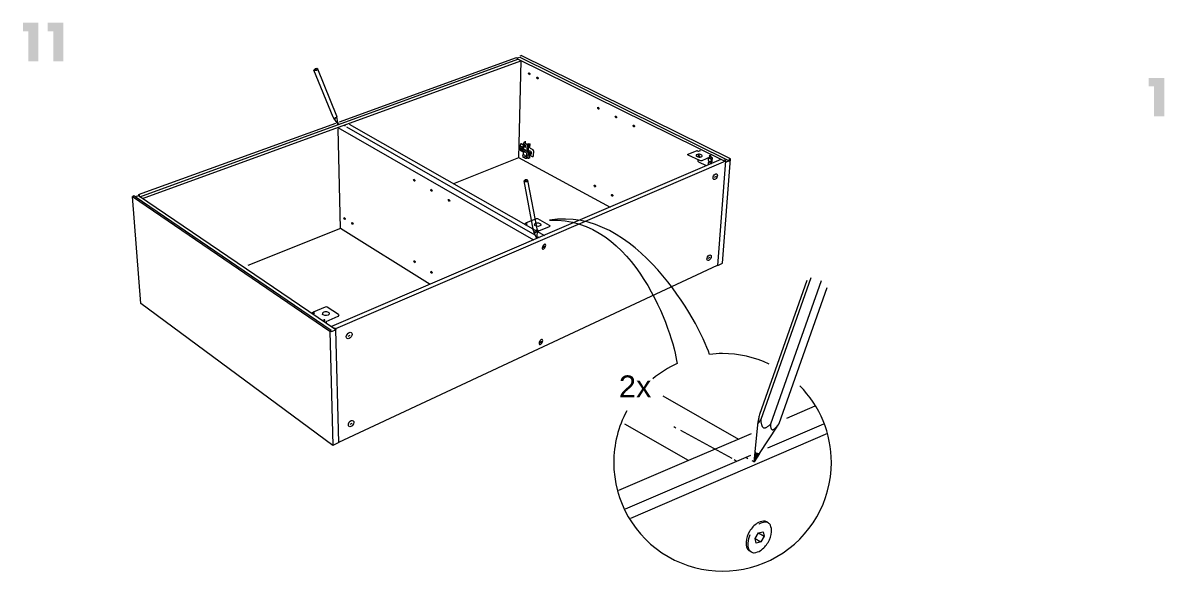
# Model space of a CAD drawing. Header units: metres. Extents: x -6.4 to 35.9, y -8.9 to 6.5.
# Drawn here: x 14.276 to 17.892, y -0.36 to 1.378 of the extents above; entities that cross this region are included whole.
import ezdxf

# ---------------------------------------------------------------- set-up
doc = ezdxf.new("R2010")
doc.units = ezdxf.units.M
doc.header["$MEASUREMENT"] = 0
for name, color, linetype, lineweight in [('PDF8_Geometry_Num_Penna__1_Num_Penna__255_Num_Penna__255_Num_Penna__255', 255, 'Continuous', 18), ('PDF8_Geometry_Num_Penna__7_Num_Penna__7_Num_Penna__7_Num_Penna__7', 7, 'Continuous', 18), ('PDF8_Solid Fills_Num_Penna__7_Num_Penna__7_Num_Penna__7_Num_Penna__7', 7, 'Continuous', 18), ('PDF8_Text_Num_Penna__7_Num_Penna__7_Num_Penna__7_Num_Penna__7', 7, 'Continuous', 18), ('PDF9_Geometry_Num_Penna__7_Num_Penna__7_Num_Penna__7_Num_Penna__7', 7, 'Continuous', 18)]:
    doc.layers.add(name, color=color, linetype=linetype, lineweight=lineweight)
doc.styles.add('GENERATED_STYLE_1', font='')
doc.styles.get('GENERATED_STYLE_1').set_extended_font_data('Arial')

msp = doc.modelspace()

# ---------------------------------------------------------------- hatches: boundary and pattern name
at = {"layer": 'PDF8_Geometry_Num_Penna__7_Num_Penna__7_Num_Penna__7_Num_Penna__7', "linetype": 'Continuous', "lineweight": 18}
for points in [[(14.2932, 1.3508), (14.2932, 1.2554), (14.325, 1.2554), (14.325, 1.3777), (14.2757, 1.3777), (14.2757, 1.3508)], [(14.372, 1.3508), (14.372, 1.2554), (14.4038, 1.2554), (14.4038, 1.3777), (14.3545, 1.3777), (14.3545, 1.3508)]]:
    msp.add_hatch(color=7, dxfattribs=at).paths.add_polyline_path(points)
at = {"layer": 'PDF8_Solid Fills_Num_Penna__7_Num_Penna__7_Num_Penna__7_Num_Penna__7', "linetype": 'Continuous', "lineweight": 18}
msp.add_hatch(color=7, dxfattribs=at).paths.add_polyline_path([(16.5966, 0.015), (16.5949, -0.0098), (16.6068, 0.0116)])
at = {"layer": 'PDF9_Geometry_Num_Penna__7_Num_Penna__7_Num_Penna__7_Num_Penna__7', "linetype": 'Continuous', "lineweight": 18}
msp.add_hatch(color=7, dxfattribs=at).paths.add_polyline_path([(17.8603, 1.1764), (17.8603, 1.081), (17.8921, 1.081), (17.8921, 1.2033), (17.8428, 1.2033), (17.8428, 1.1764)])

# ---------------------------------------------------------------- linework, layer by layer
at = {"layer": 'PDF8_Geometry_Num_Penna__1_Num_Penna__255_Num_Penna__255_Num_Penna__255', "color": 255, "linetype": 'Continuous', "lineweight": 18, "flags": 128}
for points in [[(15.9063, 0.7196), (15.876, 0.878), (15.8739, 0.8802), (15.8678, 0.8797), (15.8637, 0.877)], [(15.8939, 0.7186), (15.8637, 0.877), (15.8658, 0.8748), (15.872, 0.8752), (15.876, 0.878)], [(15.8939, 0.7186), (15.8942, 0.7179), (15.8943, 0.7173), (15.8945, 0.7167), (15.8947, 0.7162), (15.8949, 0.7157), (15.895, 0.7153), (15.8952, 0.715), (15.8953, 0.7147)], [(15.8953, 0.7147), (15.8954, 0.7145), (15.8955, 0.7143), (15.8956, 0.7142), (15.8957, 0.7141), (15.8957, 0.714), (15.8958, 0.714), (15.8959, 0.7141), (15.8959, 0.7141), (15.8959, 0.7142), (15.896, 0.7144), (15.896, 0.7146), (15.896, 0.7149), (15.896, 0.7152), (15.896, 0.7155), (15.896, 0.7159), (15.896, 0.7164)], [(15.9026, 0.6988), (15.8953, 0.7147)], [(15.896, 0.7164), (15.8963, 0.716), (15.8966, 0.7156), (15.8969, 0.7152), (15.8972, 0.7149), (15.8974, 0.7146), (15.8977, 0.7144), (15.8979, 0.7141), (15.8982, 0.7139), (15.8984, 0.7137), (15.8986, 0.7136), (15.8988, 0.7135), (15.899, 0.7134), (15.8992, 0.7133), (15.8994, 0.7132), (15.8996, 0.7132), (15.8998, 0.7132), (15.8999, 0.7132), (15.9001, 0.7133), (15.9003, 0.7134), (15.9004, 0.7135), (15.9006, 0.7136), (15.9008, 0.7138), (15.9009, 0.7139), (15.9011, 0.7141), (15.9012, 0.7144), (15.9014, 0.7146), (15.9015, 0.7149), (15.9017, 0.7152), (15.9018, 0.7156), (15.9019, 0.716), (15.9021, 0.7164), (15.9022, 0.7169)], [(15.9022, 0.7169), (15.9024, 0.7165), (15.9026, 0.7162), (15.9029, 0.7159), (15.9031, 0.7157), (15.9032, 0.7155), (15.9034, 0.7153), (15.9036, 0.7151), (15.9038, 0.715), (15.9039, 0.7149), (15.9041, 0.7148), (15.9042, 0.7147), (15.9044, 0.7147), (15.9045, 0.7147), (15.9046, 0.7147), (15.9048, 0.7147), (15.9049, 0.7148), (15.905, 0.7149), (15.9051, 0.715), (15.9052, 0.7152), (15.9053, 0.7153), (15.9054, 0.7155), (15.9055, 0.7157), (15.9056, 0.716), (15.9057, 0.7163), (15.9058, 0.7166), (15.9058, 0.7169), (15.9059, 0.7172), (15.906, 0.7176), (15.9061, 0.7181), (15.9061, 0.7185), (15.9062, 0.719), (15.9063, 0.7196)], [(15.9053, 0.6993), (15.905, 0.6936), (15.9026, 0.6988)], [(15.9053, 0.6993), (15.9063, 0.7181)], [(15.9063, 0.7196), (15.9063, 0.7191), (15.9063, 0.7187), (15.9063, 0.7184), (15.9063, 0.7181)]]:
    msp.add_lwpolyline(points, dxfattribs=at)
for points in [[(15.8709, 0.8773), (15.8711, 0.8774), (15.8712, 0.8776), (15.8712, 0.8778), (15.8711, 0.8779), (15.871, 0.878), (15.8707, 0.8781), (15.8704, 0.8781), (15.87, 0.8781), (15.8696, 0.878), (15.8693, 0.8779), (15.869, 0.8778), (15.8687, 0.8776), (15.8686, 0.8775), (15.8685, 0.8773), (15.8686, 0.8771), (15.8687, 0.877), (15.8689, 0.8769), (15.8692, 0.8769), (15.8696, 0.8769), (15.8699, 0.8769), (15.8703, 0.877), (15.8707, 0.8771)], [(15.8709, 0.8773), (15.8711, 0.8774), (15.8712, 0.8776), (15.8712, 0.8778), (15.8711, 0.8779), (15.871, 0.878), (15.8707, 0.8781), (15.8704, 0.8781), (15.87, 0.8781), (15.8696, 0.878), (15.8693, 0.8779), (15.869, 0.8778), (15.8687, 0.8776), (15.8686, 0.8775), (15.8685, 0.8773), (15.8686, 0.8771), (15.8687, 0.877), (15.8689, 0.8769), (15.8692, 0.8769), (15.8696, 0.8769), (15.8699, 0.8769), (15.8703, 0.877), (15.8707, 0.8771)], [(15.9049, 0.6989), (15.9047, 0.6987), (15.9043, 0.6986), (15.9039, 0.6985), (15.9036, 0.6985), (15.9032, 0.6985), (15.9029, 0.6985), (15.9027, 0.6986), (15.9026, 0.6988), (15.9027, 0.6986), (15.9029, 0.6985), (15.9032, 0.6985), (15.9036, 0.6985), (15.9039, 0.6985), (15.9043, 0.6986), (15.9047, 0.6987), (15.9049, 0.6989), (15.9051, 0.699), (15.9052, 0.6992), (15.9053, 0.6993), (15.9052, 0.6992), (15.9051, 0.699)]]:
    msp.add_lwpolyline(points, close=True, dxfattribs=at)
at = {"layer": 'PDF8_Geometry_Num_Penna__7_Num_Penna__7_Num_Penna__7_Num_Penna__7', "color": 7, "linetype": 'Continuous', "lineweight": 18, "flags": 128}
for points in [[(15.2788, 1.0641), (15.8404, 1.268), (15.8435, 1.2664)], [(15.8435, 1.2664), (15.8507, 1.2689)], [(15.8435, 1.2628), (15.8435, 1.2664)], [(15.8501, 1.2684), (16.5137, 0.9405)], [(15.851, 1.2728), (15.8544, 1.274)], [(16.5185, 0.9468), (15.8544, 1.274)], [(14.6469, 0.8264), (15.8443, 1.2621)], [(14.655, 0.8209), (15.8538, 1.2571)], [(15.2708, 1.082), (15.2101, 1.2313), (15.2076, 1.2331), (15.2017, 1.2315), (15.1982, 1.228)], [(15.2589, 1.0786), (15.1982, 1.228), (15.2007, 1.2262), (15.2067, 1.2279), (15.2101, 1.2313)], [(15.8436, 1.2631), (16.4953, 0.9408)], [(15.8538, 1.2571), (15.8466, 0.95)], [(14.6421, 0.833), (15.2672, 1.0599)], [(15.2589, 1.0786), (15.2593, 1.078), (15.2596, 1.0774), (15.2599, 1.0768), (15.2602, 1.0764), (15.2604, 1.076), (15.2606, 1.0756), (15.2608, 1.0753), (15.261, 1.075)], [(15.261, 1.075), (15.2612, 1.0748), (15.2613, 1.0747), (15.2614, 1.0746), (15.2615, 1.0745), (15.2616, 1.0745), (15.2617, 1.0745), (15.2617, 1.0745), (15.2617, 1.0746), (15.2617, 1.0747), (15.2618, 1.0749), (15.2617, 1.0751), (15.2617, 1.0753), (15.2617, 1.0757), (15.2616, 1.076), (15.2615, 1.0764), (15.2614, 1.0769)], [(15.2713, 1.0609), (15.261, 1.075)], [(15.2614, 1.0769), (15.2618, 1.0765), (15.2622, 1.0762), (15.2625, 1.0759), (15.2628, 1.0756), (15.2631, 1.0754), (15.2634, 1.0752), (15.2637, 1.075), (15.264, 1.0748), (15.2642, 1.0747), (15.2645, 1.0746), (15.2647, 1.0745), (15.2649, 1.0744), (15.2651, 1.0744), (15.2653, 1.0744), (15.2655, 1.0744), (15.2657, 1.0745), (15.2659, 1.0745), (15.266, 1.0746), (15.2662, 1.0747), (15.2663, 1.0748), (15.2665, 1.075), (15.2666, 1.0752), (15.2667, 1.0754), (15.2668, 1.0756), (15.2669, 1.0759), (15.267, 1.0762), (15.2671, 1.0765), (15.2671, 1.0768), (15.2672, 1.0772), (15.2673, 1.0776), (15.2673, 1.078), (15.2674, 1.0785)], [(15.2674, 1.0785), (15.2677, 1.0782), (15.2679, 1.078), (15.2682, 1.0777), (15.2684, 1.0775), (15.2687, 1.0773), (15.2689, 1.0772), (15.2691, 1.0771), (15.2693, 1.077), (15.2695, 1.0769), (15.2696, 1.0768), (15.2698, 1.0768), (15.2699, 1.0768), (15.2701, 1.0768), (15.2702, 1.0769), (15.2703, 1.0769), (15.2704, 1.077), (15.2705, 1.0771), (15.2706, 1.0773), (15.2707, 1.0774), (15.2707, 1.0776), (15.2708, 1.0778), (15.2708, 1.0781), (15.2709, 1.0783), (15.2709, 1.0786), (15.2709, 1.0789), (15.2709, 1.0793), (15.271, 1.0796), (15.2709, 1.08), (15.2709, 1.0805), (15.2709, 1.0809), (15.2709, 1.0814), (15.2708, 1.082)], [(15.2708, 1.082), (15.2709, 1.0815), (15.271, 1.0812), (15.2711, 1.0808), (15.2711, 1.0805)], [(15.2738, 1.0619), (15.2711, 1.0805)], [(15.2738, 1.0619), (15.2747, 1.0562), (15.2713, 1.0609)], [(15.2977, 1.0498), (15.293, 1.0525)], [(15.3096, 1.0562), (15.9285, 0.7032)], [(15.8949, 0.6888), (15.275, 1.0453)], [(15.2826, 0.7255), (15.2751, 1.0416)], [(15.8988, 0.7041), (15.3024, 1.0471)], [(15.8542, 0.9945), (15.8546, 0.9947), (15.855, 0.9948), (15.8553, 0.9948), (15.8558, 0.9947), (15.8562, 0.9946), (15.8566, 0.9944), (15.8625, 0.9913)], [(15.8552, 0.9815), (15.8569, 0.98), (15.8569, 0.9772)], [(15.8582, 0.9842), (15.8586, 0.984), (15.8589, 0.9837), (15.8592, 0.9834), (15.8595, 0.983), (15.8597, 0.9827), (15.86, 0.9823), (15.8602, 0.9819), (15.8604, 0.9815), (15.8606, 0.981), (15.8608, 0.9806), (15.8609, 0.9802), (15.861, 0.9797), (15.8611, 0.9793), (15.8612, 0.9788), (15.8612, 0.9784), (15.8612, 0.978), (15.8612, 0.9779)], [(15.8669, 0.9835), (15.8667, 0.9833), (15.8664, 0.9832), (15.8661, 0.9832), (15.8658, 0.9832), (15.8655, 0.9832), (15.8652, 0.9833), (15.8649, 0.9834), (15.8646, 0.9835), (15.8643, 0.9837), (15.864, 0.984), (15.8637, 0.9842), (15.8634, 0.9845), (15.8632, 0.9848), (15.8629, 0.9852), (15.8627, 0.9856), (15.8625, 0.986), (15.8624, 0.9864), (15.8622, 0.9868), (15.8622, 0.9873), (15.8621, 0.9877), (15.8621, 0.9881), (15.8621, 0.9886), (15.8622, 0.9889), (15.8623, 0.9893), (15.8625, 0.9897), (15.8627, 0.99), (15.8629, 0.9903), (15.8631, 0.9905), (15.8633, 0.9907), (15.8636, 0.9909)], [(15.8624, 0.9895), (15.8625, 0.9913)], [(15.8625, 0.9913), (15.8629, 0.9976)], [(15.8633, 0.9981), (15.8631, 0.998), (15.863, 0.9979), (15.8629, 0.9977), (15.8629, 0.9976)], [(15.8649, 0.999), (15.8633, 0.9981)], [(15.8645, 0.9913), (15.8636, 0.9909)], [(15.8641, 0.9977), (15.864, 0.9976), (15.8639, 0.9975), (15.864, 0.9974), (15.8641, 0.9973)], [(15.8641, 0.9973), (15.867, 0.9958)], [(15.8657, 0.9877), (15.8644, 0.9882)], [(15.8659, 0.9994), (15.8649, 0.999)], [(15.8659, 0.9861), (15.8657, 0.9877)], [(15.8669, 0.9835), (15.8679, 0.9839), (15.8681, 0.9841), (15.8684, 0.9844), (15.8686, 0.9848), (15.8688, 0.9852), (15.8689, 0.9856), (15.869, 0.9861)], [(15.8672, 0.9997), (15.867, 0.9958)], [(15.867, 0.9958), (15.8723, 0.993)], [(15.8672, 1.0026), (15.8671, 1.0002), (15.8672, 1.0001), (15.8672, 0.9999), (15.8672, 0.9997)], [(15.8738, 0.9926), (15.8718, 0.9575)], [(15.873, 0.993), (15.8729, 0.993), (15.8726, 0.993), (15.8724, 0.993), (15.8723, 0.993)], [(15.873, 0.993), (15.8756, 0.9943), (15.8759, 0.9945), (15.8763, 0.9946), (15.8767, 0.9946), (15.8771, 0.9947), (15.8775, 0.9946), (15.878, 0.9945), (15.8783, 0.9944), (15.8787, 0.9943)], [(15.878, 0.9939), (15.8753, 0.9488)], [(15.8787, 0.9943), (15.8791, 0.9941)], [(15.8791, 0.9941), (15.8824, 0.9946)], [(15.8824, 0.9946), (15.8833, 0.9942)], [(15.8831, 0.9805), (15.883, 0.9807), (15.8828, 0.981), (15.8827, 0.9813), (15.8826, 0.9815), (15.8826, 0.9818), (15.8834, 0.9942)], [(15.8834, 0.9804), (15.883, 0.9805), (15.8912, 0.9763)], [(16.4873, 0.944), (15.2533, 0.4147)], [(15.2673, 0.409), (16.5032, 0.9404), (16.4993, 0.9425)], [(15.8466, 0.95), (15.64, 0.8678)], [(15.846, 0.9503), (16.1365, 0.7933)], [(15.8602, 0.9526), (15.8603, 0.9524), (15.8604, 0.9522), (15.8606, 0.952), (15.8608, 0.9519)], [(15.8605, 0.9568), (15.8605, 0.9567), (15.8606, 0.9566), (15.8606, 0.9565), (15.8607, 0.9564), (15.8609, 0.9564), (15.861, 0.9564)], [(15.8605, 0.9562), (15.8605, 0.9568)], [(15.861, 0.9552), (15.8608, 0.9554), (15.8607, 0.9556), (15.8606, 0.9558), (15.8605, 0.9559), (15.8605, 0.9561), (15.8605, 0.9562)], [(15.8606, 0.9595), (15.8607, 0.9601)], [(15.8612, 0.9585), (15.861, 0.9587), (15.8609, 0.9589), (15.8608, 0.9591), (15.8607, 0.9592), (15.8607, 0.9594), (15.8606, 0.9595)], [(15.8607, 0.9601), (15.8607, 0.96), (15.8608, 0.9598), (15.8608, 0.9598), (15.861, 0.9598), (15.8611, 0.9597), (15.8612, 0.9598)], [(15.863, 0.9507), (15.8608, 0.9519), (15.8608, 0.9531)], [(15.8612, 0.9689), (15.8609, 0.9629), (15.8609, 0.9627), (15.8609, 0.9625), (15.861, 0.9624), (15.8611, 0.9622), (15.8612, 0.9621), (15.8614, 0.9618)], [(15.8613, 0.9617), (15.8613, 0.9618), (15.8614, 0.9618), (15.8615, 0.9616), (15.8616, 0.9614), (15.8616, 0.9612), (15.8617, 0.9609), (15.8617, 0.9608), (15.8617, 0.9606), (15.8616, 0.9604), (15.8616, 0.9602), (15.8616, 0.9601), (15.8615, 0.96), (15.8614, 0.9599), (15.8612, 0.9598)], [(15.863, 0.9507), (15.8631, 0.9506), (15.8633, 0.9506), (15.8634, 0.9507)], [(15.8639, 0.951), (15.8634, 0.9507)], [(15.8712, 0.9488), (15.8714, 0.9491), (15.8715, 0.9494), (15.8716, 0.9497), (15.8717, 0.95)], [(15.8753, 0.9488), (15.875, 0.9489), (15.8748, 0.949), (15.8745, 0.949), (15.8742, 0.949), (15.874, 0.949), (15.8737, 0.9489), (15.8712, 0.9475)], [(15.8719, 0.9533), (15.8718, 0.953), (15.8717, 0.9527), (15.8716, 0.9524), (15.8714, 0.9521), (15.8714, 0.9509)], [(15.8717, 0.95), (15.8717, 0.9503), (15.8716, 0.9505), (15.8715, 0.9507), (15.8714, 0.9509)], [(15.8716, 0.9542), (15.8716, 0.9554), (15.8718, 0.9557), (15.8719, 0.956), (15.872, 0.9563), (15.8721, 0.9566)], [(15.8719, 0.9533), (15.8718, 0.9536), (15.8718, 0.9538), (15.8717, 0.954), (15.8716, 0.9542)], [(15.8721, 0.9566), (15.8721, 0.9569), (15.872, 0.9571), (15.8719, 0.9573), (15.8718, 0.9575)], [(15.8753, 0.9488), (15.8757, 0.9486)], [(15.8757, 0.9486), (15.8759, 0.9485), (15.8761, 0.9485), (15.8763, 0.9485), (15.8766, 0.9484), (15.8768, 0.9485)], [(15.8764, 0.9614), (15.8767, 0.9611), (15.877, 0.9608), (15.8772, 0.9606), (15.8775, 0.9604), (15.8777, 0.9602), (15.878, 0.9601)], [(15.8768, 0.9485), (15.8795, 0.9489)], [(15.878, 0.9601), (15.8812, 0.9584)], [(15.8801, 0.9488), (15.88, 0.9487), (15.8798, 0.9488), (15.8797, 0.9488)], [(15.8812, 0.9583), (15.8806, 0.9491), (15.8801, 0.9488)], [(15.8877, 0.955), (15.8812, 0.9584), (15.8812, 0.9583), (15.8812, 0.9583)], [(15.8814, 0.968), (15.8832, 0.9665), (15.8831, 0.9637)], [(15.8842, 0.9706), (15.8845, 0.9703), (15.8848, 0.97), (15.8851, 0.9697), (15.8854, 0.9694), (15.8857, 0.969), (15.8859, 0.9686), (15.8862, 0.9682), (15.8864, 0.9678), (15.8866, 0.9674), (15.8868, 0.9669), (15.8869, 0.9665), (15.887, 0.9661), (15.8871, 0.9656), (15.8871, 0.9652), (15.8872, 0.9647), (15.8872, 0.9642), (15.8872, 0.9642)], [(15.8877, 0.955), (15.8878, 0.9549), (15.888, 0.9548), (15.8881, 0.9548), (15.8883, 0.9547), (15.8884, 0.9547), (15.8889, 0.9546)], [(16.3825, 0.9601), (16.3826, 0.9604), (16.3827, 0.9606), (16.3829, 0.9608), (16.3832, 0.961), (16.3835, 0.9612)], [(16.3837, 0.9587), (16.3834, 0.9589), (16.383, 0.9592), (16.3828, 0.9594), (16.3826, 0.9596), (16.3825, 0.9599), (16.3825, 0.9601)], [(16.3835, 0.9612), (16.412, 0.9732), (16.4158, 0.9714)], [(16.4163, 0.9711), (16.4165, 0.9711), (16.4169, 0.971), (16.4172, 0.971), (16.4175, 0.971), (16.4179, 0.971), (16.4181, 0.9711), (16.4221, 0.9728)], [(16.4221, 0.9728), (16.4222, 0.9727), (16.4224, 0.9726), (16.4226, 0.9726)], [(16.4552, 0.9572), (16.455, 0.9573), (16.4547, 0.9573)], [(16.4558, 0.9528), (16.4556, 0.9529), (16.4554, 0.9528), (16.4551, 0.9527)], [(16.4558, 0.9556), (16.4558, 0.956), (16.4558, 0.9564), (16.4556, 0.9567), (16.4555, 0.957), (16.4552, 0.9572)], [(16.4558, 0.9528), (16.4556, 0.9529), (16.4558, 0.9556)], [(16.4563, 0.9516), (16.4563, 0.9519), (16.4562, 0.9522), (16.4562, 0.9525), (16.456, 0.9527), (16.4558, 0.9528)], [(16.4563, 0.9514), (16.4561, 0.9491), (16.4561, 0.9489), (16.4561, 0.9488), (16.4562, 0.9488), (16.4563, 0.9488), (16.4561, 0.9489)], [(16.4601, 0.9501), (16.4573, 0.9515), (16.457, 0.9515), (16.4567, 0.9515), (16.4563, 0.9514)], [(16.4601, 0.9501), (16.4599, 0.9501), (16.4595, 0.9501), (16.4592, 0.95), (16.4563, 0.9488)], [(16.4593, 0.9322), (16.4608, 0.9491)], [(16.4608, 0.9491), (16.4607, 0.9494), (16.4605, 0.9497), (16.4604, 0.9499), (16.4601, 0.9501)], [(16.4778, 0.6088), (16.4922, 0.6155), (16.5185, 0.9468)], [(16.478, 0.6086), (16.5032, 0.9404)], [(16.4993, 0.9425), (16.4945, 0.9403)], [(16.5035, 0.9364), (16.5145, 0.9411)], [(16.5145, 0.9411), (16.5148, 0.9452)], [(16.5148, 0.9452), (16.5185, 0.9468)], [(16.4552, 0.9322), (16.4555, 0.9315), (16.4557, 0.9307), (16.4558, 0.93)], [(15.9063, 0.7196), (15.876, 0.878), (15.8739, 0.8802), (15.8678, 0.8797), (15.8637, 0.877)], [(15.8939, 0.7186), (15.8637, 0.877), (15.8658, 0.8748), (15.872, 0.8752), (15.876, 0.878)], [(16.467, 0.8889), (16.4734, 0.8919)], [(14.6421, 0.833), (14.6452, 0.8311)], [(14.6278, 0.8288), (14.6231, 0.8271)], [(14.6231, 0.8271), (15.2482, 0.4008)], [(14.6499, 0.4879), (14.6231, 0.8271)], [(14.6319, 0.826), (14.6278, 0.8288)], [(14.642, 0.8297), (14.6319, 0.826)], [(15.2531, 0.4029), (14.6319, 0.826)], [(15.2678, 0.4047), (14.642, 0.8297)], [(14.6456, 0.8274), (14.6452, 0.831)], [(14.6454, 0.8274), (14.6452, 0.831)], [(15.2826, 0.7255), (14.9883, 0.6083)], [(15.5663, 0.5479), (15.2826, 0.7255)], [(15.8668, 0.7398), (15.8669, 0.7402), (15.867, 0.7407), (15.8672, 0.7411), (15.8675, 0.7415), (15.8678, 0.7418), (15.8681, 0.7421), (15.8685, 0.7423)], [(15.8668, 0.7384), (15.8668, 0.7398)], [(15.8688, 0.7373), (15.8712, 0.7383)], [(15.8712, 0.7383), (15.8716, 0.7385)], [(15.907, 0.7203), (15.9108, 0.7182), (15.9441, 0.7324)], [(15.9455, 0.7338), (15.9454, 0.7335), (15.9453, 0.7332), (15.945, 0.7329), (15.9446, 0.7326), (15.9441, 0.7324)], [(15.9444, 0.7353), (15.9448, 0.735), (15.9451, 0.7348), (15.9453, 0.7345), (15.9454, 0.7342), (15.9455, 0.7338)], [(15.8939, 0.7186), (15.8942, 0.7179), (15.8943, 0.7173), (15.8945, 0.7167), (15.8947, 0.7162), (15.8949, 0.7157), (15.895, 0.7153), (15.8952, 0.715), (15.8953, 0.7147)], [(15.8953, 0.7147), (15.8954, 0.7145), (15.8955, 0.7143), (15.8956, 0.7142), (15.8957, 0.7141), (15.8957, 0.714), (15.8958, 0.714), (15.8959, 0.7141), (15.8959, 0.7141), (15.8959, 0.7142), (15.896, 0.7144), (15.896, 0.7146), (15.896, 0.7149), (15.896, 0.7152), (15.896, 0.7155), (15.896, 0.7159), (15.896, 0.7164)], [(15.9026, 0.6988), (15.8953, 0.7147)], [(15.896, 0.7164), (15.8963, 0.716), (15.8966, 0.7156), (15.8969, 0.7152), (15.8972, 0.7149), (15.8974, 0.7146), (15.8977, 0.7144), (15.8979, 0.7141), (15.8982, 0.7139), (15.8984, 0.7137), (15.8986, 0.7136), (15.8988, 0.7135), (15.899, 0.7134), (15.8992, 0.7133), (15.8994, 0.7132), (15.8996, 0.7132), (15.8998, 0.7132), (15.8999, 0.7132), (15.9001, 0.7133), (15.9003, 0.7134), (15.9004, 0.7135), (15.9006, 0.7136), (15.9008, 0.7138), (15.9009, 0.7139), (15.9011, 0.7141), (15.9012, 0.7144), (15.9014, 0.7146), (15.9015, 0.7149), (15.9017, 0.7152), (15.9018, 0.7156), (15.9019, 0.716), (15.9021, 0.7164), (15.9022, 0.7169)], [(15.9065, 0.7206), (15.9063, 0.7207), (15.9059, 0.7208), (15.9055, 0.7208), (15.9052, 0.7208), (15.9048, 0.7208), (15.9045, 0.7207), (15.9008, 0.7191)], [(15.9022, 0.7169), (15.9024, 0.7165), (15.9026, 0.7162), (15.9029, 0.7159), (15.9031, 0.7157), (15.9032, 0.7155), (15.9034, 0.7153), (15.9036, 0.7151), (15.9038, 0.715), (15.9039, 0.7149), (15.9041, 0.7148), (15.9042, 0.7147), (15.9044, 0.7147), (15.9045, 0.7147), (15.9046, 0.7147), (15.9048, 0.7147), (15.9049, 0.7148), (15.905, 0.7149), (15.9051, 0.715), (15.9052, 0.7152), (15.9053, 0.7153), (15.9054, 0.7155), (15.9055, 0.7157), (15.9056, 0.716), (15.9057, 0.7163), (15.9058, 0.7166), (15.9058, 0.7169), (15.9059, 0.7172), (15.906, 0.7176), (15.9061, 0.7181), (15.9061, 0.7185), (15.9062, 0.719), (15.9063, 0.7196)], [(15.9053, 0.6993), (15.905, 0.6936), (15.9026, 0.6988)], [(15.9053, 0.6993), (15.9063, 0.7181)], [(15.9063, 0.7196), (15.9063, 0.7191), (15.9063, 0.7187), (15.9063, 0.7184), (15.9063, 0.7181)], [(15.907, 0.7203), (15.9065, 0.7206)], [(15.9129, 0.696), (15.9082, 0.6987)], [(15.9091, 0.7143), (15.9092, 0.7157)], [(15.9092, 0.7157), (15.9092, 0.7161), (15.9093, 0.7165), (15.9095, 0.717), (15.9098, 0.7174), (15.9101, 0.7177), (15.9104, 0.718), (15.9108, 0.7182)], [(15.9255, 0.6667), (15.9273, 0.6699)], [(15.9257, 0.6646), (15.9255, 0.6667)], [(15.9273, 0.6699), (15.9293, 0.6708)], [(16.447, 0.6314), (16.4534, 0.6344)], [(15.2772, 0.0481), (16.4767, 0.6093), (16.478, 0.6086)], [(16.7599, 0.5614), (16.6099, 0.1364)], [(16.7722, 0.569), (16.6137, 0.1199)], [(16.8049, 0.5601), (16.6443, 0.1051)], [(16.8233, 0.5376), (16.6712, 0.1067)], [(15.2582, 0.0381), (14.6499, 0.4879)], [(15.1935, 0.458), (15.1935, 0.4585), (15.1936, 0.4589), (15.1939, 0.4594), (15.1941, 0.4599), (15.1945, 0.4602), (15.1948, 0.4605), (15.1953, 0.4607)], [(15.1935, 0.458), (15.1936, 0.4553), (15.1936, 0.4552), (15.1936, 0.4551)], [(15.1942, 0.4548), (15.1936, 0.4553)], [(15.1941, 0.4548), (15.198, 0.4564)], [(15.2321, 0.4358), (15.2318, 0.4359), (15.2315, 0.436), (15.2311, 0.4361), (15.2307, 0.436), (15.2303, 0.436), (15.23, 0.4359), (15.225, 0.4338)], [(15.2323, 0.4338), (15.2324, 0.434), (15.2325, 0.4342), (15.2326, 0.4344), (15.2327, 0.4345), (15.2328, 0.4348), (15.2328, 0.435), (15.2328, 0.4351), (15.2328, 0.4352), (15.2327, 0.4353), (15.2325, 0.4355), (15.2321, 0.4358)], [(15.2363, 0.4311), (15.2747, 0.4474), (15.2752, 0.4477), (15.2757, 0.448), (15.276, 0.4483), (15.2763, 0.4487), (15.2764, 0.449), (15.2765, 0.4494)], [(15.2755, 0.4527), (15.2759, 0.4524), (15.2762, 0.4521), (15.2764, 0.4517), (15.2764, 0.4513)], [(15.2764, 0.4513), (15.2765, 0.4494)], [(15.2317, 0.4321), (15.2317, 0.4325), (15.2318, 0.433), (15.232, 0.4334), (15.2322, 0.4338)], [(15.2318, 0.4291), (15.2317, 0.4321)], [(15.2363, 0.4285), (15.2363, 0.428), (15.2362, 0.4275), (15.236, 0.4269), (15.2357, 0.4265)], [(15.2363, 0.4311), (15.2363, 0.4285)], [(15.2531, 0.4029), (15.2482, 0.4008)], [(15.2482, 0.4008), (15.2582, 0.0381)], [(15.277, 0.0469), (15.2678, 0.4047), (15.2532, 0.3984), (15.2531, 0.4029)], [(15.2636, 0.4113), (15.2673, 0.409), (15.2674, 0.4056)], [(15.2637, 0.4084), (15.2636, 0.4113)], [(15.3017, 0.3877), (15.3024, 0.3884), (15.3031, 0.3892), (15.3037, 0.39), (15.3043, 0.3908), (15.3048, 0.3917), (15.3053, 0.3926), (15.3057, 0.3935)], [(15.3065, 0.3848), (15.3129, 0.3878)], [(15.9159, 0.3649), (15.9177, 0.368)], [(15.9161, 0.3627), (15.9159, 0.3649)], [(15.9177, 0.368), (15.9196, 0.3689)], [(16.3034, 0.1953), (16.5435, 0.0581)], [(16.7856, 0.1621), (16.6953, 0.1234)], [(15.3097, 0.1111), (15.3101, 0.1116), (15.3104, 0.1121)], [(15.3133, 0.1057), (15.3197, 0.1087)], [(16.5959, 0.0179), (16.6054, 0.1139), (16.6053, 0.1125), (16.6052, 0.1114), (16.6053, 0.1106), (16.6054, 0.1099), (16.6056, 0.1095), (16.6059, 0.1093), (16.6063, 0.1092), (16.6067, 0.1095), (16.6073, 0.1099), (16.6079, 0.1106), (16.6086, 0.1115), (16.6094, 0.1127), (16.6103, 0.1141), (16.6113, 0.1158), (16.6124, 0.1177), (16.6136, 0.1199)], [(16.6099, 0.1364), (16.6089, 0.1324), (16.6081, 0.1288), (16.6074, 0.1254), (16.6068, 0.1225), (16.6063, 0.1199), (16.6059, 0.1176), (16.6056, 0.1156), (16.6054, 0.1139)], [(16.6136, 0.1199), (16.6139, 0.1171), (16.6142, 0.1144), (16.6146, 0.112), (16.615, 0.1097), (16.6153, 0.1075), (16.6158, 0.1056), (16.6163, 0.1038), (16.6168, 0.1022), (16.6174, 0.1007), (16.618, 0.0994), (16.6187, 0.0983), (16.6194, 0.0972), (16.6201, 0.0963), (16.6209, 0.0955), (16.6217, 0.0949), (16.6226, 0.0944), (16.6235, 0.094), (16.6245, 0.0938), (16.6255, 0.0937), (16.6265, 0.0937), (16.6276, 0.0939), (16.6288, 0.0942), (16.63, 0.0946), (16.6313, 0.0952), (16.6327, 0.0959), (16.6341, 0.0967), (16.6356, 0.0977), (16.6372, 0.0988), (16.6388, 0.1002), (16.6406, 0.1016), (16.6424, 0.1033), (16.6443, 0.1051)], [(16.385, -0.0099), (16.1832, 0.1059)], [(16.8258, 0.0755), (16.2007, -0.1933)], [(16.338, 0.0978), (16.3452, 0.0939)], [(16.3593, 0.0862), (16.5221, -0.0026)], [(16.5831, 0.0752), (16.5462, 0.0594)], [(16.6101, 0.0129), (16.6671, 0.0996)], [(16.8129, 0.1059), (16.6349, 0.0294)], [(16.6443, 0.1051), (16.6445, 0.1028), (16.6446, 0.1007), (16.6448, 0.0988), (16.6451, 0.097), (16.6454, 0.0954), (16.6457, 0.094), (16.6461, 0.0928), (16.6465, 0.0917), (16.647, 0.0907), (16.6475, 0.0899), (16.648, 0.0892), (16.6486, 0.0887), (16.6492, 0.0882), (16.6499, 0.0879), (16.6506, 0.0878), (16.6513, 0.0878), (16.6521, 0.0879), (16.653, 0.0881), (16.6539, 0.0885), (16.6549, 0.089), (16.6558, 0.0897), (16.6569, 0.0904), (16.658, 0.0914), (16.6592, 0.0924), (16.6604, 0.0937), (16.6617, 0.095), (16.6631, 0.0965), (16.6645, 0.0982), (16.666, 0.1001), (16.6677, 0.1021), (16.6694, 0.1043), (16.6712, 0.1067)], [(16.6712, 0.1067), (16.67, 0.1045), (16.6689, 0.1026), (16.6679, 0.101), (16.6671, 0.0996)], [(15.277, 0.0469), (15.2582, 0.0381)], [(16.5462, 0.0594), (16.3849, -0.0098)], [(16.5814, 0.0064), (16.1837, -0.1644)], [(16.5662, 0.001), (16.5733, -0.0029)], [(16.6101, 0.0129), (16.5928, -0.0135), (16.5959, 0.0179)], [(16.3849, -0.0098), (16.1633, -0.1048)], [(16.5292, -0.0065), (16.5363, -0.0103)], [(16.5857, -0.0096), (16.5928, -0.0135)], [(16.6375, -0.2074), (16.6324, -0.2044)], [(16.596, -0.2573), (16.6068, -0.2389)], [(16.6068, -0.2389), (16.6209, -0.2354)], [(16.6068, -0.2389), (16.6246, -0.2495), (16.6137, -0.2679)], [(16.621, -0.2354), (16.6246, -0.2495)], [(16.596, -0.2573), (16.6137, -0.2679), (16.5996, -0.2714)], [(16.5996, -0.2714), (16.596, -0.2573)], [(16.5831, -0.2994), (16.578, -0.2963)]]:
    msp.add_lwpolyline(points, dxfattribs=at)
for points in [[(15.2052, 1.2297), (15.2054, 1.2299), (15.2054, 1.2301), (15.2054, 1.2302), (15.2053, 1.2303), (15.2051, 1.2304), (15.2048, 1.2304), (15.2045, 1.2304), (15.2042, 1.2303), (15.2038, 1.2302), (15.2035, 1.23), (15.2032, 1.2298), (15.203, 1.2296), (15.2029, 1.2294), (15.2029, 1.2292), (15.2029, 1.2291), (15.2031, 1.229), (15.2033, 1.2289), (15.2036, 1.2289), (15.204, 1.229), (15.2043, 1.2291), (15.2047, 1.2293), (15.205, 1.2295)], [(15.2052, 1.2297), (15.2054, 1.2299), (15.2054, 1.2301), (15.2054, 1.2302), (15.2053, 1.2303), (15.2051, 1.2304), (15.2048, 1.2304), (15.2045, 1.2304), (15.2042, 1.2303), (15.2038, 1.2302), (15.2035, 1.23), (15.2032, 1.2298), (15.203, 1.2296), (15.2029, 1.2294), (15.2029, 1.2292), (15.2029, 1.2291), (15.2031, 1.229), (15.2033, 1.2289), (15.2036, 1.2289), (15.204, 1.229), (15.2043, 1.2291), (15.2047, 1.2293), (15.205, 1.2295)], [(15.2736, 1.0614), (15.2733, 1.0612), (15.273, 1.061), (15.2727, 1.0609), (15.2723, 1.0607), (15.272, 1.0607), (15.2717, 1.0607), (15.2714, 1.0607), (15.2713, 1.0609), (15.2714, 1.0607), (15.2717, 1.0607), (15.272, 1.0607), (15.2723, 1.0607), (15.2727, 1.0609), (15.273, 1.061), (15.2733, 1.0612)], [(15.2738, 1.0619), (15.2738, 1.0617), (15.2737, 1.0616), (15.2736, 1.0614), (15.2737, 1.0616), (15.2738, 1.0617)], [(15.8682, 0.9842), (15.8682, 0.9842), (15.8683, 0.9841)], [(15.8609, 0.9551), (15.8609, 0.9551)], [(15.8611, 0.9584), (15.8611, 0.9585)], [(15.8666, 0.9488), (15.8666, 0.9488)], [(15.8895, 0.9545), (15.8895, 0.9543)], [(15.8709, 0.8773), (15.8711, 0.8774), (15.8712, 0.8776), (15.8712, 0.8778), (15.8711, 0.8779), (15.871, 0.878), (15.8707, 0.8781), (15.8704, 0.8781), (15.87, 0.8781), (15.8696, 0.878), (15.8693, 0.8779), (15.869, 0.8778), (15.8687, 0.8776), (15.8686, 0.8775), (15.8685, 0.8773), (15.8686, 0.8771), (15.8687, 0.877), (15.8689, 0.8769), (15.8692, 0.8769), (15.8696, 0.8769), (15.8699, 0.8769), (15.8703, 0.877), (15.8707, 0.8771)], [(15.8709, 0.8773), (15.8711, 0.8774), (15.8712, 0.8776), (15.8712, 0.8778), (15.8711, 0.8779), (15.871, 0.878), (15.8707, 0.8781), (15.8704, 0.8781), (15.87, 0.8781), (15.8696, 0.878), (15.8693, 0.8779), (15.869, 0.8778), (15.8687, 0.8776), (15.8686, 0.8775), (15.8685, 0.8773), (15.8686, 0.8771), (15.8687, 0.877), (15.8689, 0.8769), (15.8692, 0.8769), (15.8696, 0.8769), (15.8699, 0.8769), (15.8703, 0.877), (15.8707, 0.8771)], [(15.9049, 0.6989), (15.9047, 0.6987), (15.9043, 0.6986), (15.9039, 0.6985), (15.9036, 0.6985), (15.9032, 0.6985), (15.9029, 0.6985), (15.9027, 0.6986), (15.9026, 0.6988), (15.9027, 0.6986), (15.9029, 0.6985), (15.9032, 0.6985), (15.9036, 0.6985), (15.9039, 0.6985), (15.9043, 0.6986), (15.9047, 0.6987), (15.9049, 0.6989), (15.9051, 0.699), (15.9052, 0.6992), (15.9053, 0.6993), (15.9052, 0.6992), (15.9051, 0.699)], [(15.2322, 0.4338), (15.2323, 0.4338)], [(16.6074, 0.0118), (16.6056, 0.0118), (16.6037, 0.0122), (16.6016, 0.0128), (16.5997, 0.0137), (16.5981, 0.0147), (16.5968, 0.0158), (16.5961, 0.0169), (16.5959, 0.0179), (16.5961, 0.0169), (16.5968, 0.0158), (16.5981, 0.0147), (16.5997, 0.0137), (16.6016, 0.0128), (16.6037, 0.0122), (16.6056, 0.0118)], [(16.6101, 0.0129), (16.6096, 0.0124), (16.6086, 0.012), (16.6074, 0.0118), (16.6086, 0.012), (16.6096, 0.0124)]]:
    msp.add_lwpolyline(points, close=True, dxfattribs=at)
for points in [[(15.8542, 0.9945), (15.8536, 0.9942, 0.270322), (15.8521, 0.9914), (15.8518, 0.9908), (15.8518, 0.9907), (15.8517, 0.9906), (15.8516, 0.9903), (15.8516, 0.9901), (15.8515, 0.9898), (15.8515, 0.9895), (15.8508, 0.9773, 0.28544), (15.8529, 0.9733), (15.8612, 0.9689), (15.8622, 0.9869)], [(15.8712, 0.9475), (15.8709, 0.9474), (15.8706, 0.9473), (15.8702, 0.9473), (15.8699, 0.9473), (15.8695, 0.9474), (15.8692, 0.9475), (15.8689, 0.9476), (15.8666, 0.9488), (15.8671, 0.9559), (15.867, 0.956), (15.867, 0.956, 0.328587), (15.865, 0.9591)], [(15.8889, 0.9546), (15.8895, 0.9543), (15.8899, 0.9541), (15.8903, 0.954), (15.8907, 0.9539), (15.8911, 0.9539), (15.8914, 0.9539), (15.8918, 0.954), (15.8921, 0.9542), (15.8927, 0.9544), (15.893, 0.9547), (15.8933, 0.955), (15.8936, 0.9553), (15.8938, 0.9557), (15.894, 0.9562), (15.8941, 0.9567), (15.8942, 0.9572), (15.8949, 0.9696, 0.261433), (15.8915, 0.9761)], [(16.4547, 0.9573), (16.4547, 0.9573), (16.4507, 0.9557), (16.4505, 0.9555), (16.4504, 0.9554), (16.4504, 0.9552), (16.4504, 0.9551), (16.4506, 0.9549), (16.4508, 0.9548), (16.4513, 0.9546), (16.4551, 0.9527), (16.4267, 0.9406, -0.188978), (16.4211, 0.9409), (16.3837, 0.9587)], [(16.4155, 0.9593), (16.4149, 0.9527, -0.234293), (16.4087, 0.9565)], [(16.414, 0.9425), (16.414, 0.9419, 0.285838), (16.4165, 0.9371), (16.4406, 0.9256)], [(15.9444, 0.7353), (15.9077, 0.756, 0.203223), (15.9017, 0.7563), (15.8685, 0.7423), (15.8722, 0.7401), (15.8727, 0.7399), (15.8729, 0.7397), (15.873, 0.7395), (15.873, 0.7394), (15.873, 0.7392), (15.8728, 0.739), (15.8726, 0.7389), (15.8716, 0.7385), (15.8714, 0.7386), (15.8712, 0.7385), (15.8712, 0.7385), (15.8712, 0.7386)], [(15.9176, 0.7366, -0.336536), (15.8995, 0.7345), (15.8988, 0.7349), (15.8983, 0.7353), (15.8978, 0.7357), (15.8974, 0.7362), (15.8971, 0.7367), (15.8969, 0.7372)], [(15.2755, 0.4527), (15.2399, 0.4766, 0.214002), (15.2336, 0.4769), (15.1953, 0.4607), (15.1989, 0.4583), (15.1993, 0.458), (15.1995, 0.4578), (15.1996, 0.4576), (15.1996, 0.4574), (15.1995, 0.4572), (15.1993, 0.457), (15.199, 0.4568), (15.1984, 0.4566), (15.1982, 0.4566), (15.198, 0.4566), (15.198, 0.4566), (15.198, 0.4567)], [(15.2473, 0.4549, -0.367697), (15.2271, 0.4518), (15.2265, 0.4522), (15.226, 0.4527), (15.2256, 0.4532), (15.2252, 0.4537), (15.225, 0.4542)], [(16.6405, 0.296, 0.111563), (16.4928, 0.3292, 0.029579), (16.4517, 0.3267)], [(16.189, 0.1474, 0.12445), (16.148, -0.0157, 1.000002), (16.8376, -0.0157, 0.198735), (16.7375, 0.2273)], [(16.6028, -0.2086, 0.109606), (16.5784, -0.2345, 0.109682), (16.5675, -0.2683)], [(16.6127, -0.2951, 0.109626), (16.637, -0.2693, 0.109601), (16.648, -0.2355)]]:
    msp.add_lwpolyline(points, format="xyb", dxfattribs=at)
at = {"layer": 'PDF8_Geometry_Num_Penna__7_Num_Penna__7_Num_Penna__7_Num_Penna__7', "color": 7, "linetype": 'Continuous', "lineweight": 18}
for centre, radius, start, end in [((16.4255, 0.959), 0.00819, 177.7832, 235.8005), ((15.917, 0.3756), 0.00259, 279.6447, 281.5946), ((16.4934, -0.0162), 0.3456, 114.7396, 129.8793), ((16.6032, -0.2142), 0.0058, 90.464, 96.5635), ((16.6559, -0.2794), 0.0837, 155.5742, 174.4422)]:
    msp.add_arc(centre, radius, start, end, dxfattribs=at)
for centre, major_axis, ratio in [((15.8802, 1.2161), (-0.00103, 0.00287), 0.605602), ((15.9064, 1.2031), (-0.00102, 0.00286), 0.620687), ((16.0992, 1.1069), (-0.00113, 0.00293), 0.63253), ((16.1551, 1.079), (-0.00118, 0.00294), 0.631073), ((16.2118, 1.0507), (-0.00116, 0.00296), 0.642126), ((16.4524, 0.9428), (-0.00238, 0.00556), 0.690559), ((15.5158, 0.8786), (-0.00123, 0.00312), 0.54966), ((16.4696, 0.8902), (0.00464, 0.0089), 0.58716), ((15.5704, 0.8469), (-0.00125, 0.00313), 0.558376), ((16.0884, 0.8601), (-0.00118, 0.00282), 0.627976), ((16.143, 0.8308), (-0.0012, 0.00285), 0.623208), ((15.626, 0.8147), (-0.00129, 0.00317), 0.561035), ((15.2951, 0.7572), (-0.00115, 0.00294), 0.52512), ((15.32, 0.7418), (-0.00117, 0.00295), 0.524314), ((15.5168, 0.6204), (-0.00126, 0.00302), 0.545673), ((16.4502, 0.6329), (0.00476, 0.00857), 0.578254), ((15.5703, 0.5872), (-0.0013, 0.00302), 0.550531), ((15.3097, 0.3866), (0.0064, 0.00939), 0.672227), ((15.3159, 0.1073), (0.00648, 0.00905), 0.651697)]:
    msp.add_ellipse(centre, major_axis=major_axis, ratio=ratio, dxfattribs=at)
for centre, major_axis, ratio, start_param, end_param in [((15.8571, 0.9795), (-0.00223, 0.00546), 0.661068, 5.447166, 7.901012), ((15.857, 0.9797), (-0.00216, 0.00549), 0.662927, 1.658104, 4.138998), ((15.8661, 0.9721), (-0.00165, 0.00439), 0.629608, 4.122667, 7.211797), ((15.8662, 0.9876), (-0.00153, 0.00381), 0.630239, 4.079212, 6.349914), ((15.8547, 0.9574), (-0.00641, 0.00402), 0.359499, 2.986413, 3.689873), ((15.8492, 0.9666), (-0.0121, 0.0099), 0.223662, 3.049148, 3.550579), ((15.8661, 0.9722), (-0.00173, 0.00431), 0.630693, 0.93775, 4.068865), ((15.883, 0.9658), (-0.00237, 0.0054), 0.67328, 5.43497, 7.886877), ((15.883, 0.9657), (-0.00218, 0.00523), 0.68846, 1.605539, 4.152904), ((16.4182, 0.9567), (-0.00965, 0.0006), 0.44412, 3.955699, 6.476178), ((16.4183, 0.9566), (-0.00995, 0.00081), 0.440208, 1.264884, 3.996821), ((16.4513, 0.9307), (-0.00244, 0.00554), 0.688081, 4.682476, 8.138346), ((15.9073, 0.7378), (-0.0105, 0.0003), 0.492728, 2.962245, 6.454562), ((15.2361, 0.4555), (0.0113, 0.0004), 0.531456, 6.121672, 9.580088)]:
    msp.add_ellipse(centre, major_axis=major_axis, ratio=ratio, start_param=start_param, end_param=end_param, dxfattribs=at)
for points in [[(16.4517, 0.3267), (16.4182, 0.4281), (16.217, 0.7976), (15.9449, 0.7517)], [(15.9449, 0.7517), (16.2153, 0.7636), (16.3366, 0.3922), (16.3488, 0.2977)], [(15.9231, 0.6702), (15.9209, 0.6659), (15.9208, 0.6614), (15.9229, 0.6603)], [(15.9229, 0.6603), (15.9251, 0.6592), (15.9286, 0.6618), (15.9309, 0.6661)], [(15.931, 0.676), (15.9289, 0.6771), (15.9253, 0.6745), (15.9231, 0.6702)], [(15.9272, 0.6749), (15.9272, 0.6749), (15.927, 0.6749), (15.9271, 0.6749)], [(15.9309, 0.6661), (15.9331, 0.6705), (15.9332, 0.6749), (15.931, 0.676)], [(15.9135, 0.3683), (15.9112, 0.364), (15.9112, 0.3596), (15.9133, 0.3585)], [(15.9133, 0.3585), (15.9155, 0.3574), (15.919, 0.36), (15.9213, 0.3643)], [(15.9214, 0.3741), (15.9193, 0.3752), (15.9157, 0.3726), (15.9135, 0.3683)], [(15.9213, 0.3643), (15.9235, 0.3686), (15.9236, 0.373), (15.9214, 0.3741)], [(16.6226, -0.2019), (16.615, -0.2026), (16.6082, -0.2049), (16.6028, -0.2086)], [(16.6079, -0.2117), (16.6079, -0.2117), (16.6078, -0.2117), (16.6078, -0.2117)], [(16.6277, -0.205), (16.6201, -0.2056), (16.6133, -0.2079), (16.6079, -0.2117)], [(16.6324, -0.2044), (16.6293, -0.2025), (16.6258, -0.2017), (16.6226, -0.2019)], [(16.6375, -0.2074), (16.6344, -0.2056), (16.6309, -0.2047), (16.6277, -0.205)], [(16.6443, -0.2148), (16.6431, -0.2119), (16.6406, -0.2093), (16.6375, -0.2074)], [(16.648, -0.2355), (16.6486, -0.2289), (16.6474, -0.2219), (16.6443, -0.2148)], [(16.5675, -0.2683), (16.5668, -0.2748), (16.5681, -0.2819), (16.5711, -0.2889)], [(16.5711, -0.2889), (16.5724, -0.2918), (16.5749, -0.2945), (16.578, -0.2963)], [(16.5726, -0.2713), (16.5719, -0.2779), (16.5732, -0.2849), (16.5763, -0.292)], [(16.5763, -0.292), (16.5775, -0.2948), (16.58, -0.2975), (16.5831, -0.2994)], [(16.5831, -0.2994), (16.5862, -0.3012), (16.5897, -0.3021), (16.5928, -0.3018)], [(16.5928, -0.3018), (16.6004, -0.3012), (16.6072, -0.2989), (16.6127, -0.2951)]]:
    msp.add_open_spline(points, degree=3, dxfattribs=at)

# ---------------------------------------------------------------- texts
at = {"layer": 'PDF8_Text_Num_Penna__7_Num_Penna__7_Num_Penna__7_Num_Penna__7', "color": 7, "linetype": 'Continuous', "lineweight": 18, "insert": (16.1645, 0.1903), "char_height": 0.069662, "attachment_point": 7, "style": 'GENERATED_STYLE_1'}
msp.add_mtext('\\A1;{\\pql;\\fArial|b0|i0|c0|p34;2x}', dxfattribs=at)

doc.saveas('drawing.dxf')
